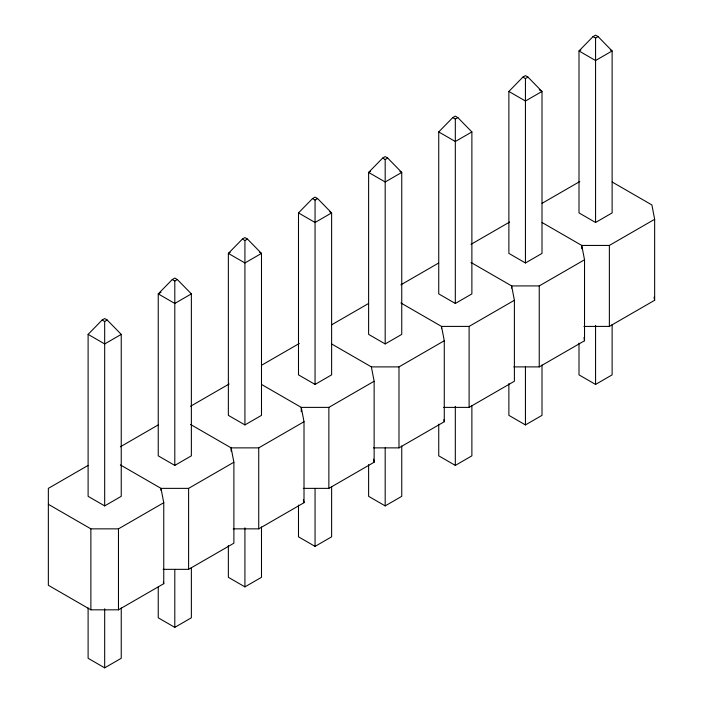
<?xml version="1.0" encoding="UTF-8"?>
<svg xmlns="http://www.w3.org/2000/svg" width="703" height="703" viewBox="0 0 703 703"><rect width="100%" height="100%" fill="white"/><g stroke="black" fill="none" stroke-linecap="round" stroke-linejoin="round"><path stroke-width="1.05" d="M88.103 334.382L102.128 320.032L104.677 318.564L107.216 320.032L121.241 334.382L121.241 496.336L104.677 505.896L88.103 496.336L88.103 334.382L104.677 343.943L121.241 334.382M172.261 279.548L158.237 293.889L158.237 455.843L174.801 465.412L191.365 455.843L191.365 293.889L177.341 279.548L174.801 278.08L172.261 279.548L174.801 281.007L177.341 279.548M242.386 239.055L228.361 253.405L228.361 415.359L244.925 424.92L261.49 415.359L261.49 253.405L247.465 239.055L244.925 237.588L242.386 239.055L244.925 240.523L247.465 239.055M298.494 212.912L312.519 198.571L315.058 197.104L317.598 198.571L331.623 212.912L331.623 374.866L315.058 384.436L298.494 374.866L298.494 212.912L315.058 222.482L331.623 212.912L329.777 211.849M382.643 158.078L368.618 172.428L368.618 334.382L385.182 343.943L401.747 334.382L401.747 172.428L387.722 158.078L385.182 156.611L382.643 158.078L385.182 159.546L387.722 158.078M438.742 131.936L452.767 117.594L455.316 116.127L457.855 117.594L471.88 131.936L471.88 293.889L455.316 303.459L438.742 293.889L438.742 131.936L455.316 141.505L471.88 131.936M508.875 91.452L522.9 77.102L525.44 75.634L527.979 77.102L542.004 91.452L542.004 253.405L525.44 262.966L508.875 253.405L508.875 91.452L525.44 101.012L542.004 91.452L539.245 89.861M593.024 36.618L579 50.959L579 212.912L595.564 222.482L612.128 212.912L612.128 50.959L598.104 36.618L595.564 35.15L593.024 36.618L595.564 38.085L598.104 36.618M102.128 320.032L104.677 321.499L107.216 320.032M312.519 198.571L315.058 200.039L317.598 198.571M452.767 117.594L455.316 119.062L457.855 117.594M522.9 77.102L525.44 78.569L527.979 77.102M160.996 292.299L158.237 293.889L174.801 303.45L191.365 293.889M230.206 252.342L228.361 253.405L244.925 262.966L261.49 253.405L259.653 252.342M370.455 171.365L368.618 172.428L385.182 181.989L401.747 172.428L399.91 171.365M580.845 49.904L579 50.959L595.564 60.528L612.128 50.959L610.292 49.904M87.972 465.491L48.349 488.365L48.349 585.283L90.872 609.826L118.473 609.826L163.755 583.683L163.755 502.707L160.996 488.365L120.362 464.903M120.362 446.783L158.096 424.999M190.495 406.299L229.169 383.97M261.56 365.261L299.293 343.477M331.693 324.777L368.477 303.538M400.877 284.829L438.61 263.045M471.001 244.345L509.675 222.016M542.075 203.316L579.808 181.532M48.349 504.306L90.872 528.849L118.473 528.849L163.755 502.707M160.996 490.553L160.996 488.365L188.606 488.365L233.888 462.223L231.12 447.873L190.495 424.419M231.12 451.159L231.12 447.873L258.73 447.873L304.012 421.73L301.253 407.389L261.569 384.471M301.253 411.765L301.253 407.389L328.863 407.389L374.137 381.246L371.377 366.896L331.693 343.987M371.377 366.896L398.988 366.896L444.27 340.753L441.51 326.412L400.877 302.958M441.51 328.6L441.51 326.412L469.112 326.412L514.394 300.269L511.635 285.919L471.001 262.465M511.635 288.107L511.635 285.919L539.245 285.919L584.527 259.785L581.759 245.435L542.075 222.526M581.759 248.721L581.759 245.435L609.369 245.435L654.651 219.292L651.892 204.951L612.208 182.033M163.122 569.342L188.606 569.342L233.888 543.199L233.888 462.223M233.247 528.849L258.73 528.849L304.012 502.707L304.012 421.73M303.371 488.365L328.863 488.365L374.137 462.223L374.137 381.246M373.504 447.873L398.988 447.873L444.27 421.73L444.27 340.753M443.628 407.389L469.112 407.389L514.394 381.246L514.394 300.269M513.761 366.896L539.245 366.896L584.527 340.762L584.527 259.785M583.885 326.412L609.369 326.412L654.651 300.269L654.651 219.292M88.103 607.946L88.103 658.289L104.677 667.85L121.241 658.289L121.241 607.946M158.237 587.154L158.237 617.796L174.801 627.366L191.365 617.796L191.365 567.462M228.361 545.572L228.361 577.312L244.925 586.873L261.49 577.312L261.49 526.969M298.494 505.088L298.494 536.82L315.058 546.389L331.623 536.82L331.623 486.485M368.618 464.604L368.618 496.336L385.182 505.896L401.747 496.336L401.747 446.001M438.742 424.111L438.742 455.843L455.316 465.412L471.88 455.843L471.88 405.508M508.875 383.627L508.875 415.359L525.44 424.92L542.004 415.359L542.004 365.024M579 343.134L579 374.875L595.564 384.436L612.128 374.875L612.128 324.531M654.062 297.193L654.651 300.269M583.929 337.686L584.527 340.762M443.874 419.682L444.27 421.73M373.548 459.147L374.137 462.223M303.424 499.631L304.012 502.707M163.36 581.636L163.755 583.683M609.369 245.435L609.369 326.412M595.564 38.085L595.564 222.482M595.564 325.34L595.564 384.436M539.245 285.919L539.245 366.896M525.44 78.569L525.44 262.966M525.44 366.922L525.44 424.92M469.112 326.412L469.112 407.389M455.316 119.062L455.316 303.459M455.316 406.316L455.316 465.412M398.988 366.896L398.988 447.873M385.182 159.546L385.182 343.943M385.182 447.899L385.182 505.896M328.863 407.389L328.863 488.365M315.058 200.039L315.058 384.436M315.058 488.392L315.058 546.389M258.73 447.873L258.73 528.849M244.925 240.523L244.925 424.92M244.925 527.786L244.925 586.873M188.606 488.365L188.606 569.342M174.801 281.007L174.801 465.412M174.801 569.368L174.801 627.366M118.473 528.849L118.473 609.826M104.677 321.499L104.677 505.896M104.677 608.763L104.677 667.85M90.872 528.849L90.872 609.826"/></g></svg>
